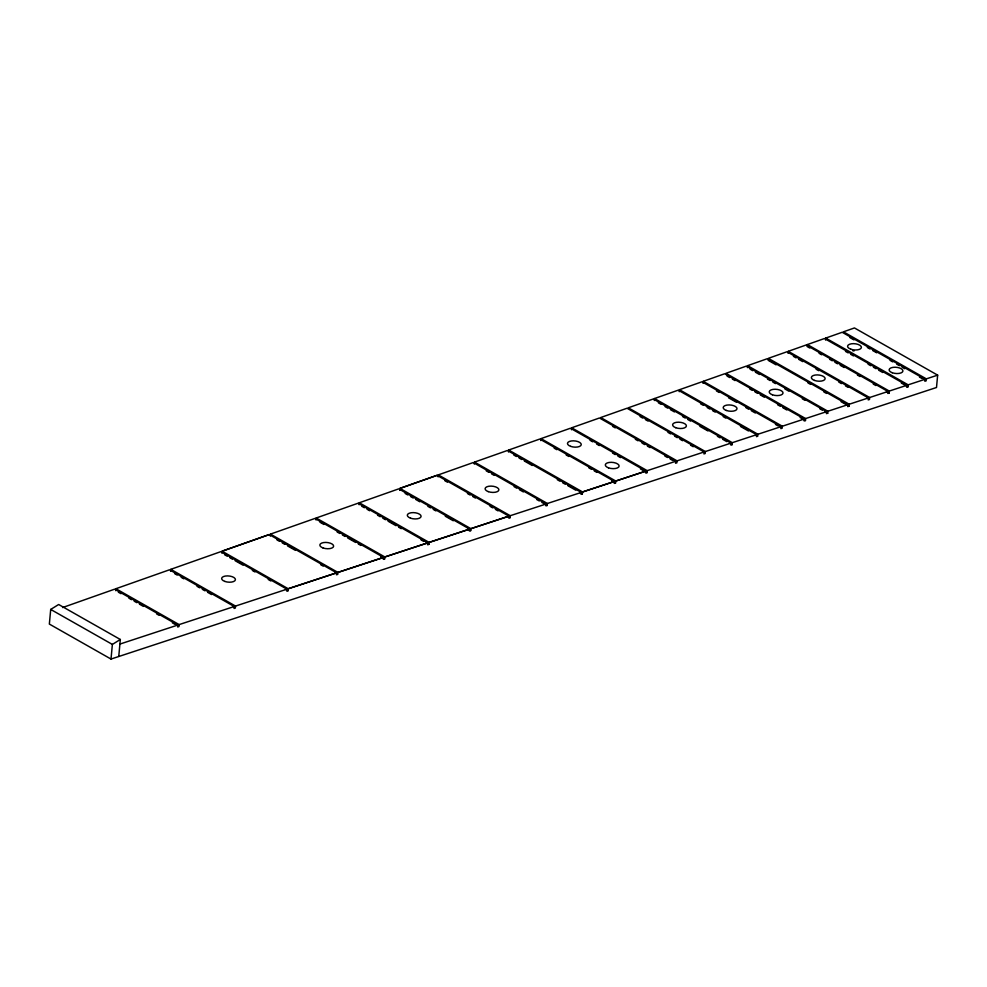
<?xml version="1.0" encoding="UTF-8"?>
<svg xmlns="http://www.w3.org/2000/svg" width="987" height="987" viewBox="0 0 987 987"><rect width="100%" height="100%" fill="white"/><g stroke="black" fill="none" stroke-linecap="round" stroke-linejoin="round"><path stroke-width="1.48" d="M118.761 656.417L120.328 639.49L58.665 604.5L50.707 609.435L49.35 624.068L111.013 659.057L936.503 387.496L937.65 375.146L854.446 327.943L843.429 331.829L926.337 378.872L937.65 375.146M115.726 590.695L115.898 588.721L169.53 569.783L234.252 606.499L234.067 608.473L235.338 608.041L235.511 606.067L170.776 569.339L170.591 571.313M111.013 659.057L112.37 644.425L120.328 639.49M62.576 607.56L114.652 589.165L177.87 625.03L177.697 627.004L178.955 626.572L179.14 624.598L115.898 588.721M221.902 553.189L222.087 551.202L269.204 534.559L336.678 572.83L336.444 574.779L337.751 574.385L337.936 572.411L270.45 534.115L314.939 518.446L383.61 557.408L383.363 559.345L384.646 558.926L384.831 556.952L427.827 542.813L427.642 544.787L428.926 544.368L429.111 542.394L469.59 529.081L469.405 531.055L470.688 530.636L470.873 528.662L508.959 516.127L508.774 518.101L510.057 517.682L510.242 515.707L438.29 474.895L438.117 476.869M270.315 536.114L270.5 534.14M269.254 534.584L222.087 551.202L288.229 588.745L288.056 590.719L286.785 591.151L286.933 589.153L220.841 551.647L170.776 569.339M316 519.976L316.185 518.002L358.059 503.222L427.902 542.85L384.868 556.976L316.136 517.978M359.12 504.752L359.305 502.778L398.723 488.861L469.664 529.118L429.16 542.418L359.305 502.778M399.784 490.403L399.969 488.429L437.044 475.327L509.045 516.176L470.935 528.687L399.895 488.38L437.044 475.327M474.303 464.087L474.488 462.113L507.429 450.479L581.343 492.414L547.415 503.481L474.488 462.113M508.49 452.009L508.675 450.035L539.766 439.055L614.494 481.459L582.614 491.982L508.675 450.035M540.827 440.597L541.012 438.623L570.412 428.235L645.93 471.083L645.757 473.057L647.028 472.637L647.213 470.663L571.658 427.79L571.485 429.764M546.132 503.901L545.947 505.875L547.23 505.455L547.415 503.481M581.244 492.353L581.059 494.339L582.342 493.907L582.527 491.933L614.457 481.434L614.272 483.408L615.555 482.988L615.74 481.014L541.012 438.623M654.332 400.512L654.517 398.538L678.205 390.173L756.634 434.675L756.461 436.649L757.732 436.229L757.917 434.255L679.451 389.729L679.266 391.703M571.658 427.79L599.454 417.982L675.762 461.274L675.577 463.248L676.86 462.829L677.045 460.855L600.701 417.538L627.041 408.236L704.101 451.96L703.916 453.934L705.199 453.514L705.372 451.54L628.287 407.804L653.271 398.982L731.034 443.101L730.849 445.075L732.132 444.656L732.305 442.682L654.517 398.538M703.04 383.314L703.225 381.34L724.655 373.765L804.356 418.981L804.171 420.968L805.454 420.536L805.626 418.562L725.901 373.333L746.332 366.115L826.612 411.665L826.427 413.639L827.711 413.22L827.896 411.246L747.578 365.671L747.406 367.645M679.451 389.729L701.979 381.784L781.05 426.655L780.865 428.629L782.148 428.198L782.333 426.224L703.225 381.34M788.058 353.297L788.243 351.323L806.108 345.006L888.004 391.481L887.819 393.455L889.102 393.036L889.275 391.062L807.354 344.574L807.169 346.548L809.809 348.041M825.551 340.059L825.724 338.085L842.182 332.274L925.053 379.292L924.868 381.266L926.151 380.846L926.337 378.872M747.578 365.671L767.084 358.787L847.932 404.658L847.747 406.632L849.03 406.212L849.215 404.238L768.33 358.343L786.997 351.754L868.375 397.934L868.19 399.908L869.473 399.488L869.658 397.514L788.243 351.323M807.354 344.574L824.478 338.516L906.88 385.275L906.695 387.249L907.978 386.818L908.163 384.844L825.724 338.085M438.29 474.895L473.242 462.545L546.23 503.962L510.242 515.707M647.213 470.663L675.762 461.274M677.045 460.855L704.101 451.96M705.372 451.54L731.034 443.101M732.305 442.682L756.634 434.675M757.917 434.255L781.05 426.655M782.333 426.224L804.356 418.981M805.626 418.562L826.612 411.665M827.896 411.246L847.932 404.658M849.215 404.238L868.375 397.934M869.658 397.514L888.004 391.481M889.275 391.062L906.88 385.275M908.163 384.844L925.053 379.292M119.896 644.079L177.87 625.03M179.14 624.598L234.252 606.499M235.511 606.067L286.97 589.177M849.93 337.603L853.94 339.873M867.314 347.461L869.991 348.979M872.656 350.496L876.678 352.778M890.04 360.366L892.717 361.884M896.727 364.154L899.404 365.671M902.081 367.189L904.758 368.706M919.465 377.059L922.142 378.576M845.489 351.372L848.141 352.877M850.806 354.382L853.471 355.9M868.091 364.191L870.744 365.708M873.409 367.213L876.061 368.719M878.726 370.224L882.711 372.494M901.328 383.055L907.978 386.818M819.062 353.297L821.702 354.789M829.635 359.293L832.275 360.786M834.916 362.291L837.556 363.796M840.208 365.289L844.169 367.534M857.382 375.035L860.022 376.54M873.236 384.029L875.876 385.535M886.449 391.531L889.102 393.036M793.4 356.319L796.065 357.837M798.742 359.354L802.739 361.624M816.089 369.2L818.754 370.705M838.777 382.068L841.442 383.585M845.452 385.855L848.117 387.373M768.157 360.317L776.103 364.832M807.934 382.894L810.574 384.399M823.837 391.913L826.489 393.418M841.072 401.697L849.03 406.212M750.083 369.163L752.748 370.693M755.425 372.21L759.447 374.48M767.479 379.045L770.156 380.563M772.833 382.08L775.511 383.598M784.875 388.915L788.897 391.197M802.283 398.785L804.96 400.303M819.679 408.667L822.356 410.185M825.033 411.702L827.711 413.22M727.049 376.059L729.714 377.565M732.366 379.07L735.019 380.587M749.639 388.878L752.291 390.383M754.956 391.888L757.609 393.394M760.274 394.911L764.259 397.169M777.546 404.707L780.199 406.212M782.864 407.73L786.849 409.987M800.136 417.526L805.454 420.536M716.451 390.926L719.128 392.444M728.517 397.773L736.561 402.338M745.95 407.656L748.627 409.186M751.304 410.703L755.326 412.985M775.449 424.398L778.126 425.915M700.548 403.782L703.213 405.287M707.198 407.557L709.863 409.062M712.515 410.58L715.18 412.085M723.163 416.613L725.815 418.118M740.447 426.421L748.43 430.949M658.354 402.795L661.043 404.325M665.065 406.607L667.743 408.124M670.432 409.642L674.454 411.924M682.498 416.489L685.175 418.019M687.865 419.537L690.542 421.067M699.931 426.384L707.987 430.949M717.376 436.279L720.054 437.809M722.743 439.326L726.765 441.608M729.442 443.126L732.132 444.656M640.069 416.563L642.722 418.069M645.387 419.574L648.04 421.079M667.977 432.392L670.642 433.91M674.627 436.168L677.279 437.673M679.944 439.178L682.597 440.695M690.579 445.211L693.232 446.729M612.569 426.359L615.246 427.877M635.344 439.277L638.021 440.794M642.031 443.077L644.708 444.594M647.398 446.112L650.075 447.629M664.806 455.994L667.483 457.512M670.161 459.029L672.838 460.547M590.041 440.301L592.693 441.806M596.666 444.064L599.319 445.569M612.569 453.082L615.222 454.588M617.874 456.093L620.527 457.598M640.403 468.874L647.028 472.637M554.176 448.16L556.841 449.677M566.18 454.982L568.857 456.487M588.869 467.85L591.534 469.368M594.211 470.873L596.876 472.391M611.558 480.718L615.555 482.988M513.771 455.007L516.411 456.5M519.051 457.993L521.679 459.498M524.319 460.991L532.227 465.482M557.285 479.694L559.925 481.187M562.565 482.692L565.206 484.185M567.833 485.678L575.754 490.169M579.702 492.414L582.342 493.907M486.246 470.848L488.898 472.354M491.551 473.859L494.203 475.364M514.091 486.653L516.732 488.158M519.384 489.663L523.369 491.921M536.632 499.447L539.272 500.94M541.925 502.445L547.23 505.455M444.767 480.644L447.432 482.162M467.419 493.5L470.083 495.005M472.748 496.523L475.413 498.028M490.07 506.343L492.735 507.861M495.4 509.366L498.065 510.884M507.392 516.176L510.057 517.682M405.139 493.438L407.804 494.956M410.481 496.473L413.158 497.991M415.835 499.508L419.845 501.791M427.877 506.343L430.554 507.861M433.231 509.378L435.909 510.896M445.273 516.213L453.292 520.766M468.011 529.118L470.688 530.636M361.76 506.257L364.388 507.75M367.028 509.243L369.656 510.735M377.565 515.214L380.192 516.719M382.833 518.212L385.461 519.705M388.101 521.198L395.997 525.689M398.637 527.181L401.265 528.674M421.03 539.877L423.657 541.382M426.298 542.875L428.926 544.368M319.961 522.234L323.921 524.479M337.122 531.968L339.762 533.461M342.403 534.966L345.043 536.459M347.683 537.952L355.604 542.455M358.244 543.948L360.884 545.441M380.686 556.68L384.646 558.926M276.928 539.864L279.568 541.37M282.22 542.862L284.861 544.368M287.501 545.873L295.434 550.376M320.565 564.626L323.205 566.131M224.542 554.682L227.195 556.187M229.835 557.692L232.488 559.185M235.128 560.69L243.073 565.193M252.327 570.449L254.979 571.954M268.205 579.455L270.845 580.961M285.403 589.214L288.056 590.719M174.551 573.558L177.191 575.063M181.164 577.309L183.804 578.801M197.018 586.303L199.658 587.808M202.298 589.301L204.938 590.806M207.591 592.299L211.551 594.556M118.354 592.188L120.994 593.68M128.89 598.171L131.53 599.664M134.17 601.157L136.798 602.65M139.438 604.155L143.386 606.388M156.563 613.865L159.191 615.357M172.367 622.834L175.007 624.327M50.707 609.435L112.37 644.425M854.088 350.916A6.934 3.121 5.3 0 1 852.756 350.73M336.616 572.805L288.229 588.745L336.678 572.83M383.548 557.371L337.936 572.411L383.61 557.408M645.93 471.083L615.777 481.039L645.93 471.083M892.26 372.741A6.934 3.121 5.3 0 0 902.92 371.063A6.934 3.121 5.3 0 0 892.877 367.374A6.934 3.121 5.3 0 0 892.26 372.741M224.814 581.417A6.934 3.121 5.3 0 0 235.424 579.702A6.934 3.121 5.3 0 0 225.332 576.05A6.934 3.121 5.3 0 0 224.814 581.417M323.008 547.945A6.934 3.121 5.3 0 0 333.631 546.23A6.934 3.121 5.3 0 0 323.526 542.579A6.934 3.121 5.3 0 0 323.008 547.945M410.469 518.138A6.934 3.121 5.3 0 0 421.091 516.423A6.934 3.121 5.3 0 0 410.987 512.771A6.934 3.121 5.3 0 0 410.469 518.138M488.269 491.625A6.934 3.121 5.3 0 0 498.879 489.91A6.934 3.121 5.3 0 0 488.787 486.258A6.934 3.121 5.3 0 0 488.269 491.625M608.498 467.85A6.934 3.121 5.3 0 0 619.12 466.123A6.934 3.121 5.3 0 0 609.016 462.471A6.934 3.121 5.3 0 0 608.498 467.85M570.634 446.358A6.934 3.121 5.3 0 0 581.257 444.643A6.934 3.121 5.3 0 0 571.152 440.992A6.934 3.121 5.3 0 0 570.634 446.358M675.774 427.716A6.934 3.121 5.3 0 0 686.397 426.002A6.934 3.121 5.3 0 0 676.292 422.35A6.934 3.121 5.3 0 0 675.774 427.716M814.522 380.427A6.934 3.121 5.3 0 0 825.132 378.712A6.934 3.121 5.3 0 0 815.04 375.06A6.934 3.121 5.3 0 0 814.522 380.427M850.769 349.188A6.934 3.121 5.3 0 0 861.392 347.473A6.934 3.121 5.3 0 0 851.287 343.809A6.934 3.121 5.3 0 0 850.769 349.188M726.383 410.469A6.934 3.121 5.3 0 0 737.005 408.754A6.934 3.121 5.3 0 0 726.901 405.089A6.934 3.121 5.3 0 0 726.383 410.469M772.414 394.788A6.934 3.121 5.3 0 0 783.024 393.06A6.934 3.121 5.3 0 0 772.932 389.409A6.934 3.121 5.3 0 0 772.414 394.788"/></g></svg>
